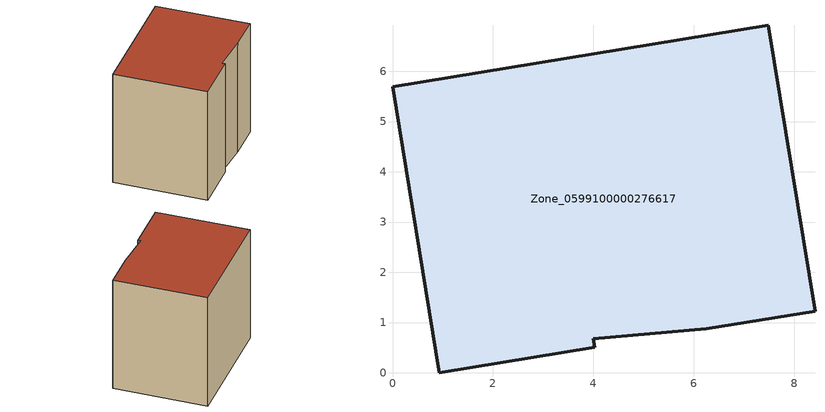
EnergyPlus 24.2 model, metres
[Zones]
Zone_0599100000276617
 floor ground (C_G): 6.25,0.87 3.99,0.68 4.02,0.51 0.93,0 0,5.69 7.48,6.92 8.41,1.23 z0
 wall outside (C_F): 6.25,0.87 8.41,1.23 7.48,6.92 0,5.69 0.93,0 4.02,0.51 3.99,0.68 6.25,0.87 z0:7.41
 roof outside (C_R): 3.99,0.68 6.25,0.87 8.41,1.23 7.48,6.92 0,5.69 0.93,0 4.02,0.51 z7.41
[BUILDING]
Pand.0599100000276617: North Axis=0; Terrain=City; Loads Convergence Tolerance Value=0.04; Temperature Convergence Tolerance Value=0.4; Solar Distribution=FullExterior; Maximum Number of Warmup Days=25; Minimum Number of Warmup Days=1
[Site:Location]
Rotterdam.The.Hague.AP_ZH_NLD Design_Conditions: Latitude=51.96; Longitude=4.45; Time Zone=1; Elevation=-4.5
[SITE:GROUNDTEMPERATURE:BUILDINGSURFACE]
18, 18, 18, 18, 18, 18, 18, 18, 18, 18, 18, 18
[MATERIAL] Thermal Absorptance=0.9; Solar Absorptance=0.7; Visible Absorptance=0.7
Name | Roughness | Thickness | Conductivity | Density | Specific Heat
G.TC.1946 | MediumSmooth | 0.15 | 1 | 540 | 1210
F.TC.1946 | Rough | 0.3 | 0.857143 | 1920 | 840
R.TC.1946 | MediumRough | 0.2 | 0.909091 | 1500 | 1000
[CONSTRUCTION]
C_G: G.TC.1946
C_F: F.TC.1946
C_R: R.TC.1946
[ZONE]
Zone_0599100000276617: Type=1; Multiplier=1; Ceiling Height=Autocalculate; Volume=Autocalculate; Floor Area=autocalculate; Part of Total Floor Area=Yes
[ZONEINFILTRATION:DESIGNFLOWRATE]
Infil_Zone_0599100000276617: Zone or ZoneList or Space or SpaceList=Zone_0599100000276617; Schedule=AlwaysOn; Design Flow Rate Calculation Method=Flow/Area; Flow Rate per Floor Area=0.003; Constant Term Coefficient=1; Temperature Term Coefficient=0; Velocity Term Coefficient=0; Velocity Squared Term Coefficient=0
[HVACTEMPLATE:ZONE:IDEALLOADSAIRSYSTEM]
Zone_0599100000276617: Maximum Heating Supply Air Temperature=50; Minimum Cooling Supply Air Temperature=13; Maximum Heating Supply Air Humidity Ratio=0.0156; Minimum Cooling Supply Air Humidity Ratio=0.0077; Heating Limit=NoLimit; Cooling Limit=NoLimit; Dehumidification Control Type=ConstantSensibleHeatRatio; Cooling Sensible Heat Ratio=0.7; Dehumidification Setpoint=60; Humidification Control Type=None; Humidification Setpoint=30; Outdoor Air Method=None; Outdoor Air Flow Rate per Person=0.00944; Outdoor Air Flow Rate per Zone Floor Area=0; Outdoor Air Flow Rate per Zone=0; Demand Controlled Ventilation Type=None; Outdoor Air Economizer Type=NoEconomizer; Heat Recovery Type=None; Sensible Heat Recovery Effectiveness=0.7; Latent Heat Recovery Effectiveness=0.65
[ZONECONTROL:THERMOSTAT]
ThermostatControl_Zone_0599100000276617: Zone or ZoneList=Zone_0599100000276617; Control Type Schedule=DualSetpointControlType; Control 1=Thermostat_Zone_0599100000276617; Temperature Difference Between Cutout And Setpoint=0
[THERMOSTATSETPOINT:DUALSETPOINT]
Thermostat_Zone_0599100000276617: Heating Setpoint Temperature Schedule=HeatingSetpoint_Zone_0599100000276617; Cooling Setpoint Temperature Schedule=CoolingSetpoint_Zone_0599100000276617
[SCHEDULE:COMPACT]
HeatingSetpoint_Zone_0599100000276617: Through: 12/31, For: AllDays, Until: 24:00, 21
CoolingSetpoint_Zone_0599100000276617: Through: 12/31, For: AllDays, Until: 24:00, 24
DualSetpointControlType: Through: 12/31, For: AllDays, Until: 24:00, 4
AlwaysOn: Through: 12/31, For: AllDays, Until: 24:00, 1
